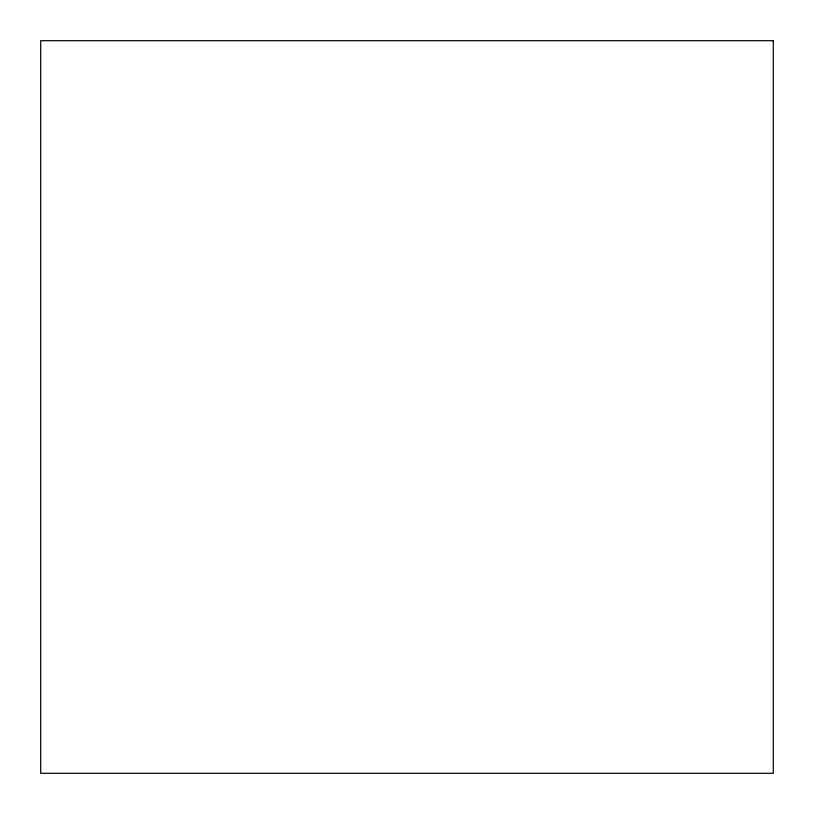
<?xml version="1.0" encoding="UTF-8"?>
<svg xmlns="http://www.w3.org/2000/svg" width="814" height="814" viewBox="0 0 814 814"><rect width="100%" height="100%" fill="white"/><g stroke="black" fill="none" stroke-linecap="round" stroke-linejoin="round"><path stroke-width="1.22" d="M773.3 40.7L40.7 40.7L40.7 773.3L773.3 773.3L773.3 40.7"/></g></svg>
